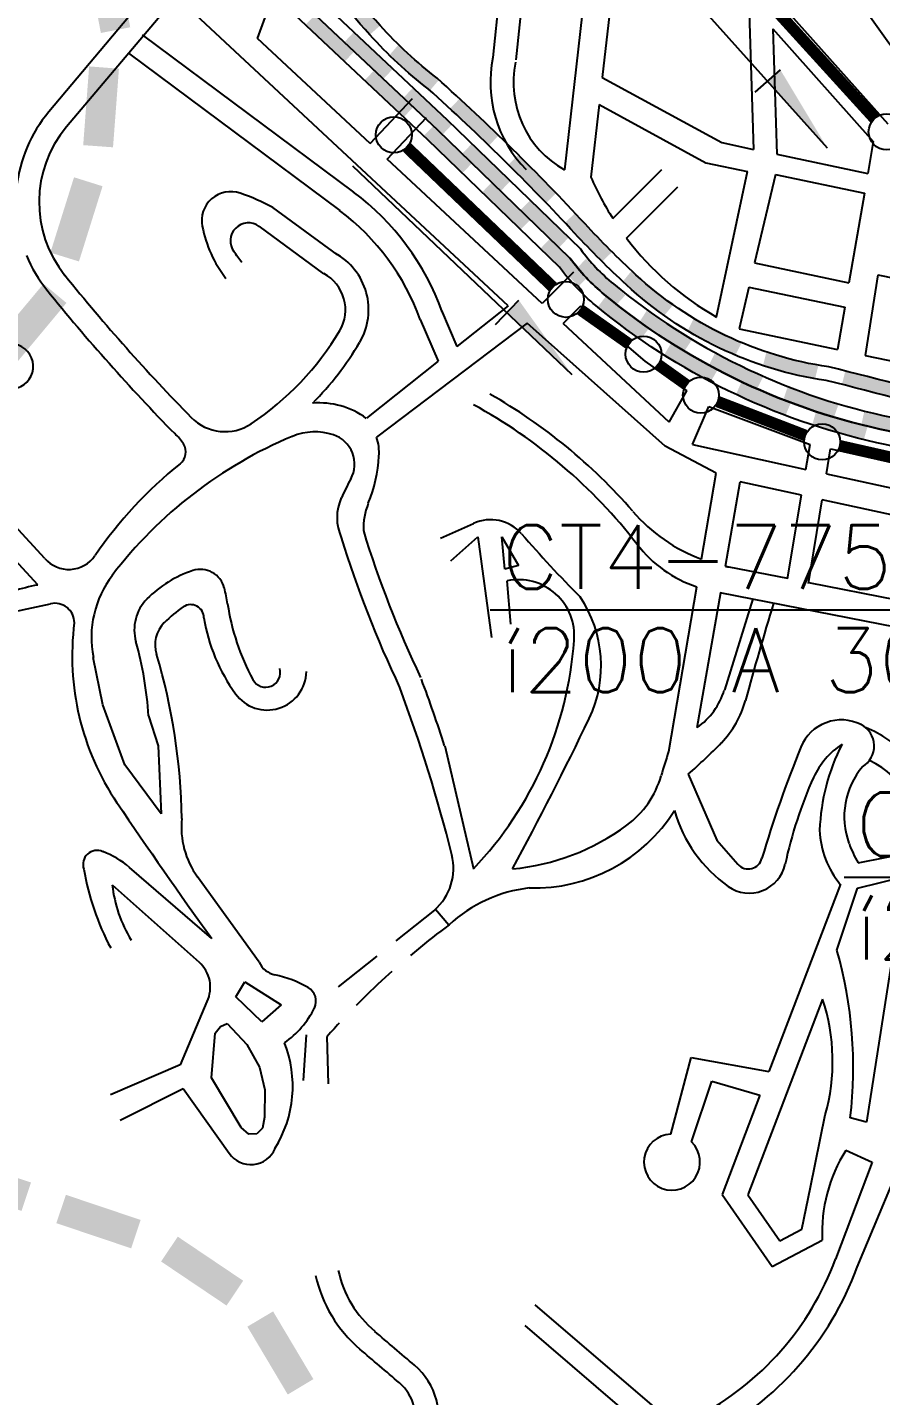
# Model space of a CAD drawing. Extents: x 578289 to 593263, y 7501070 to 7511782.
# Drawn here: x 584377 to 585113, y 7505713 to 7506894 of the extents above; entities that cross this region are included whole.
import ezdxf

# ---------------------------------------------------------------- set-up
doc = ezdxf.new("R2010")
doc.units = 0
doc.header["$LTSCALE"] = 170
doc.header["$MEASUREMENT"] = 0
doc.linetypes.add('HIDDEN', pattern=[0.375, 0.25, -0.125])
for name, color, linetype in [('ESTACAO', 5, 'CONTINUOUS'), ('L-FERREA', 6, 'CONTINUOUS'), ('LIMITE-BACIA', 3, 'CONTINUOUS'), ('LIMITE-PROJETO', 1, 'CONTINUOUS'), ('PROJECAO', 7, 'HIDDEN'), ('RIO', 4, 'CONTINUOUS'), ('RUA', 7, 'CONTINUOUS'), ('TEXTO', 5, 'CONTINUOUS')]:
    doc.layers.add(name, color=color, linetype=linetype)
doc.styles.get("Standard").update_dxf_attribs({"font": 'ROMANSBR.SHX'})

# ---------------------------------------------------------------- blocks, each defined once
blk = doc.blocks.new('C')
at = {"layer": 'LIMITE-BACIA'}
blk.add_solid([(-33.9, -12.9), (-34, 12.9), (34.2, -12.6), (34, 13.2)], dxfattribs=at)
blk = doc.blocks.new('E')
at = {"layer": 'L-FERREA'}
blk.add_solid([(-22.9, -6), (-22.9, 6), (23.4, -6), (23.4, 6)], dxfattribs=at)

msp = doc.modelspace()

# ---------------------------------------------------------------- linework, layer by layer
at = {"layer": 'ESTACAO'}
for p, q in [((584923.9, 7506949.1), (585066.9, 7506789.6)), ((585004.7, 7506837.7), (585026.4, 7506857)), ((584657.4, 7506774.3), (584846.5, 7506594.3)), ((584780.7, 7506637.3), (584800.8, 7506658.2))]:
    msp.add_line(p, q, dxfattribs=at)
at = {"layer": 'ESTACAO', "const_width": 10}
for points in [[(584901.5, 7507041.5), (585107.6, 7506815)], [(584830.1, 7506669.7), (584704.2, 7506790.1)], [(584895.7, 7506620.6), (584854, 7506650)], [(584945.2, 7506585.4), (584921.1, 7506602.6)], [(585047.9, 7506541.7), (584972.4, 7506570.8)], [(585253.6, 7506493), (585077.6, 7506532.7)]]:
    msp.add_lwpolyline(points, dxfattribs=at)
at = {"layer": 'ESTACAO'}
for centre in [(584692.9, 7506800.9), (585118.1, 7506803.5), (584841.3, 7506659), (584908.4, 7506611.7), (584957.9, 7506576.4), (585062.5, 7506536.1)]:
    msp.add_circle(centre, 15.5, dxfattribs=at)
for points in [[(585026.4, 7506857), (585015.5, 7506847.3), (585066.9, 7506789.6)], [(584800.8, 7506658.2), (584790.7, 7506647.7), (584846.5, 7506594.3)]]:
    msp.add_solid(points, dxfattribs=at)
at = {"layer": 'L-FERREA'}
for points in [[(586405.8, 7506015, -0.159905), (586245.7, 7506052.7, 0.093306), (586058.4, 7506123.6, -0.104744), (585842.8, 7506188.6, -0.03231), (585761.1, 7506240.6), (585589.8, 7506365.7, 0.082373), (585330.1, 7506513.8, 0.017989), (585065.8, 7506589, -0.151389), (584893.6, 7506671.5, -0.019141), (584849.1, 7506715.9, 0.022767), (584722.6, 7506840.5, -0.044512), (584672.3, 7506887.1, -0.02994), (584546.7, 7507044, -0.021784), (584463.5, 7507173.2, -0.101201), (584416.8, 7507311.4, -0.120825), (584418.8, 7507378.4, -0.01167), (584477.8, 7507573.6, 0.01699), (584510.8, 7507687.3, 0.070618)], [(586404.7, 7506027, -0.159905), (586251.9, 7506062.9, 0.09356), (586060, 7506135.5, -0.105002), (585848.5, 7506199.2, -0.03231), (585768.2, 7506250.3), (585597.1, 7506375.3, 0.082355), (585334, 7506525.2, 0.018042), (585068.1, 7506600.8, -0.151856), (584901.7, 7506680.3, -0.019141), (584857.9, 7506724.1, 0.022824), (584730.3, 7506849.7, -0.044808), (584681.2, 7506895.1, -0.02994), (584556.5, 7507050.9, -0.021784), (584473.9, 7507179.3, -0.101578), (584428.6, 7507313.4, -0.121832), (584430.3, 7507375.2, -0.01167), (584489.2, 7507569.9, 0.01699), (584522.4, 7507684.3, 0.070618)], [(587945.8, 7506955), (587350.3, 7506631.1), (587252, 7506578.3, 0.016923), (587173.2, 7506532.5, 0.054479), (586991.8, 7506371.4, -0.033655), (586830, 7506215.2, -0.103845), (586558.5, 7506016.2, -0.137415), (586284.7, 7505965.8, -0.11942), (586052.4, 7506032.3, -0.022735), (585969.1, 7506084.8), (585888.7, 7506142.3), (585753, 7506227.5, 0.00194), (585595.3, 7506343.1), (585517.7, 7506400.8, 0.11016), (585228.9, 7506523.4, -0.009082), (585112.2, 7506547.1, -0.118352), (584874.7, 7506663, -0.062192), (584844.9, 7506694.6), (584730.6, 7506805.2), (584544.8, 7506979.9), (584497.8, 7507027), (584381.9, 7507136), (583863, 7507621.9)], [(584421.4, 7507331.7, 0.022465), (584414.7, 7507287.5, 0.107661), (584427.2, 7507175.4, 0.090028), (584502.5, 7507039.2), (584553.2, 7506988.6), (584738.9, 7506813.9), (584854, 7506702.5, 0.063727), (584882.4, 7506672.3, 0.118352), (585114.8, 7506558.9, 0.009082), (585231.1, 7506535.2, -0.110225), (585524.9, 7506410.5), (585602.5, 7506352.8, -0.00194), (585760.2, 7506237.1), (585820.1, 7506199.8), (585863.6, 7506175.4), (585928, 7506148.2), (585973.9, 7506133.8), (586011.8, 7506127.5), (586047.6, 7506122.9), (586110.4, 7506109.1, -0.117987), (586187, 7506062.3), (586197.2, 7506051.3, -0.003644)], [(584403.3, 7507293.6, 0.002411), (584402.8, 7507288.8, 0.107661), (584415.8, 7507171.6, 0.090373), (584493.5, 7507031.2), (584544.8, 7506979.9), (584730.6, 7506805.2), (584844.9, 7506694.6, 0.062192), (584874.7, 7506663, 0.118352), (585112.2, 7506547.1, 0.009082), (585228.9, 7506523.4, -0.110187), (585517.8, 7506400.8), (585595.4, 7506343.1, -0.001946), (585753.5, 7506227.2), (585814, 7506189.5), (585858.3, 7506164.6), (585923.8, 7506136.9), (585971.1, 7506122.1), (586010.1, 7506115.6), (586045.6, 7506111.1), (586107.2, 7506097.5, -0.116837), (586178.4, 7506054), (586188.3, 7506043.2, -0.003123)], [(587951.4, 7506944.4), (587356, 7506620.5), (587257.6, 7506567.7, 0.016859), (587179.8, 7506522.5, 0.054401), (587000.7, 7506363.4, -0.033531), (586838.4, 7506206.6, -0.103537), (586563.6, 7506005.3, -0.137185), (586283.9, 7505953.8, -0.119275), (586046.4, 7506021.9, -0.022754), (585962.2, 7506075), (585882, 7506132.3), (585746.3, 7506217.6, 0.001946), (585588.2, 7506333.5), (585510.7, 7506391.1, 0.110121), (585226.7, 7506511.6, -0.009082), (585109.6, 7506535.4, -0.118352), (584867.1, 7506653.7, -0.060808), (584835.8, 7506686.7), (584722.3, 7506796.5), (584536.5, 7506971.3), (584489.5, 7507018.4), (584373.7, 7507127.3)]]:
    msp.add_lwpolyline(points, format="xyb", dxfattribs=at)
at = {"layer": 'PROJECAO'}
for p, q in [((584728, 7506132.3), (584634, 7506057.4)), ((584614.9, 7505985.2), (584617.6, 7506024.7)), ((584636.7, 7505982.5), (584635.3, 7506023.3))]:
    msp.add_line(p, q, dxfattribs=at)
msp.add_arc((585145.1, 7505571.4), 681.2, 126.4329, 138.4439, dxfattribs=at)
at = {"layer": 'RIO'}
msp.add_lwpolyline([(585104.3, 7506902.5), (585120.1, 7506880.4), (585136.5, 7506859.2)], dxfattribs=at)
at = {"layer": 'RUA', "linetype": 'CONTINUOUS'}
for p, q in [((584749.8, 7507224.5), (585119.1, 7506810.5)), ((584805.9, 7507132.2), (584778.4, 7506867.7)), ((584893.6, 7507033.9), (584872.7, 7506850.5)), ((584575.3, 7506884.1), (584598.5, 7506948)), ((584806.9, 7506948.2), (584798.3, 7506865.6)), ((584859.3, 7506939), (584840.2, 7506770.7)), ((584490.6, 7506934), (584395.2, 7506820.7)), ((584505.3, 7506920.3), (584410.5, 7506807.8)), ((584791.7, 7506653.5), (584505.3, 7506920.3)), ((584999.2, 7506915.5), (585003.2, 7506788.4)), ((585019.9, 7506892.3), (585023.4, 7506784.2)), ((585019.9, 7506892.3), (585106.6, 7506795.2)), ((584475.9, 7506887.3), (584658.2, 7506751.6)), ((584672.5, 7506793.5), (584575.3, 7506884.1)), ((584464, 7506871.3), (584646.2, 7506735.6)), ((584872.7, 7506850.5), (584976, 7506794.2)), ((584672.5, 7506793.5), (584708.9, 7506832.3)), ((584870.1, 7506827.1), (584862.9, 7506764.3)), ((584870.1, 7506827.1), (584962.2, 7506776.9)), ((584687.2, 7506779.8), (584721.2, 7506815.9)), ((584976, 7506794.2), (585003.2, 7506788.4)), ((585023.4, 7506784.2), (585101.8, 7506767.6)), ((585106.6, 7506795.2), (585101.8, 7506767.6)), ((584820.8, 7506655.4), (584687.2, 7506779.8)), ((584962.2, 7506776.9), (584998.2, 7506769.3)), ((584881.9, 7506728.7), (584924.2, 7506771)), ((584971.3, 7506643.8), (584998.2, 7506769.3)), ((585022.1, 7506766.8), (585004.2, 7506690.4)), ((585022.1, 7506766.8), (585098.9, 7506750.6)), ((584893.6, 7506711.8), (584937.9, 7506756)), ((585098.9, 7506750.6), (585085.5, 7506673.2)), ((584644.4, 7506697.3), (584588.5, 7506738.1)), ((584632.6, 7506681.1), (584576.7, 7506722)), ((585004.2, 7506690.4), (585085.5, 7506673.2)), ((584847.9, 7506682.5), (584820.8, 7506655.4)), ((585110.6, 7506680.3), (585099.7, 7506610.7)), ((585110.6, 7506680.3), (585177.4, 7506666.2)), ((584999.3, 7506669.6), (584990.9, 7506633.7)), ((584999.3, 7506669.6), (585081.9, 7506652.2)), ((584734.1, 7506649.5), (584747.4, 7506618.4)), ((584791.7, 7506653.5), (584747.4, 7506618.4)), ((584854.1, 7506653.2), (584839.1, 7506638.3)), ((584854.1, 7506653.2), (584909.4, 7506605.7)), ((585081.9, 7506652.2), (585075.6, 7506615.8)), ((584807.9, 7506638.4), (584678.1, 7506540.2)), ((584715.7, 7506641.6), (584731.2, 7506605.6)), ((584927.1, 7506532.5), (584807.9, 7506638.4)), ((584930.6, 7506553.1), (584839.1, 7506638.3)), ((584990.9, 7506633.7), (585075.6, 7506615.8)), ((585099.7, 7506610.7), (585163, 7506597.4)), ((584731.2, 7506605.6), (584669.2, 7506556.4)), ((584909.4, 7506605.7), (584945.6, 7506580.2)), ((584930.6, 7506553.1), (584945.6, 7506580.2)), ((584950.5, 7506533.7), (584964.7, 7506566.5)), ((584964.7, 7506566.5), (585052, 7506533.9)), ((584971, 7506509.1), (584927.1, 7506532.5)), ((584950.5, 7506533.7), (585048.4, 7506512.4)), ((585048.4, 7506512.4), (585052, 7506533.9)), ((585066.3, 7506508.5), (585069.8, 7506530.1)), ((585069.8, 7506530.1), (585250.1, 7506492.6)), ((584958.3, 7506434.9), (584971, 7506509.1)), ((584979, 7506428.9), (584991.7, 7506501.5)), ((585044.7, 7506490), (584991.7, 7506501.5)), ((585066.3, 7506508.5), (585246.4, 7506469.4)), ((584391.8, 7506435.6), (584340.8, 7506491)), ((585032.5, 7506417.9), (585044.7, 7506490)), ((584385.7, 7506412.7), (584326, 7506477.5)), ((585050.6, 7506414), (585062.6, 7506486.2)), ((585139.5, 7506469.4), (585062.6, 7506486.2)), ((584733.1, 7506452.9), (584761.6, 7506465.8)), ((584742.1, 7506433.4), (584765.5, 7506454.2)), ((584765.5, 7506454.2), (584777.1, 7506367.4)), ((584786.2, 7506454.2), (584800.5, 7506429.5)), ((584788.6, 7506426.4), (584786.2, 7506454.2)), ((584800.5, 7506429.5), (584788.6, 7506426.4)), ((584981.9, 7506428.3), (585032.6, 7506418.4)), ((584794, 7506379), (584790.8, 7506416.2)), ((584930.1, 7506268.9), (584954.3, 7506411)), ((585050.8, 7506414.8), (585126.8, 7506399.9)), ((584334.1, 7506382.9), (584396.8, 7506396.5)), ((584954.7, 7506289.6), (584975, 7506406.1)), ((584974.2, 7506406.2), (585189.1, 7506364)), ((585002.6, 7506400.6), (584978.1, 7506322)), ((584441.8, 7506309.3), (584433.6, 7506350.2)), ((584460.9, 7506257.6), (584441.8, 7506309.3)), ((584481.3, 7506299.8), (584489.5, 7506273.9)), ((584489.5, 7506273.9), (584492.2, 7506215.3)), ((584736.8, 7506274), (584761.6, 7506167.9)), ((584492.2, 7506215.3), (584460.9, 7506257.6)), ((584946.9, 7506249.5), (584971.6, 7506192.5)), ((584971.6, 7506192.5), (584989.7, 7506171.8)), ((585093.4, 7506173.1), (585159.8, 7506186.2)), ((584535.8, 7506107.7), (584465, 7506169)), ((584576.7, 7506087.3), (584523.6, 7506160.9)), ((585093, 7506151.1), (585133.7, 7506161.3)), ((585133.7, 7506161.3), (585100.6, 7505949.2)), ((584450, 7506154.1), (584524.9, 7506087.3)), ((585078.2, 7506154.5), (585016.6, 7505993)), ((585075.2, 7506097.8), (585093, 7506151.1)), ((584728.9, 7506133.1), (584740.5, 7506119.5)), ((585092.7, 7505824.2), (585212.7, 7506112.2)), ((584556.5, 7506057.5), (584564.3, 7506070.5)), ((584564.3, 7506070.5), (584595.6, 7506050.5)), ((584531.7, 7506053.3), (584508.6, 7505998.8)), ((584579.1, 7506035.8), (584556.5, 7506057.5)), ((585062.9, 7506055.4), (584998.4, 7505886.6)), ((584595.6, 7506050.5), (584579.1, 7506035.8)), ((584538.7, 7506026.2), (584543.5, 7506031.9)), ((584543.5, 7506031.9), (584549.1, 7506034.5)), ((584549.1, 7506034.5), (584566.1, 7506016.2)), ((584535.7, 7505987.6), (584538.7, 7506026.2)), ((584566.1, 7506016.2), (584576.9, 7505996.7)), ((584931.8, 7505939.1), (584949.4, 7506005.1)), ((584949.4, 7506005.1), (585016.6, 7505993)), ((584508.6, 7505998.8), (584448.6, 7505972.9)), ((584576.9, 7505996.7), (584581.7, 7505977.2)), ((584561.3, 7505944.6), (584535.7, 7505987.6)), ((584949.7, 7505932.3), (584967.2, 7505984.8)), ((584967.2, 7505984.8), (585008.7, 7505972.5)), ((584456.8, 7505951.1), (584511.3, 7505978.4)), ((584511.3, 7505978.4), (584550.8, 7505922.5)), ((584581.7, 7505977.2), (584581.3, 7505953.7)), ((585008.7, 7505972.5), (584976.1, 7505887)), ((584581.3, 7505953.7), (584579.5, 7505944.2)), ((585052.4, 7505893.3), (585065.1, 7505955.6)), ((585100.6, 7505949.2), (585086.7, 7505953)), ((584567.8, 7505938.9), (584561.3, 7505944.6)), ((584574.8, 7505939.4), (584567.8, 7505938.9)), ((584579.5, 7505944.2), (584574.8, 7505939.4)), ((585082.9, 7505925.1), (585105.7, 7505914.9)), ((585105.7, 7505914.9), (585074, 7505831.1)), ((585045, 7505857.1), (585052.4, 7505893.3)), ((584976.1, 7505887), (585019.3, 7505824.8)), ((584998.4, 7505886.6), (585026, 7505847)), ((585026, 7505847), (585045, 7505857.1)), ((585019.3, 7505824.8), (585062.5, 7505847.6)), ((584814.7, 7505791.8), (584938.9, 7505685.3)), ((584805.9, 7505774), (584924.5, 7505672.2))]:
    msp.add_line(p, q, dxfattribs=at)
for centre, radius, start, end in [((584882.5, 7506845.9), 106.3, 168.1704, 224.8045), ((584882.5, 7506845.9), 86.3, 168.1704, 240.6609), ((584487.4, 7506742.9), 120.6, 139.8788, 173.9418), ((584487.4, 7506742.9), 100.6, 139.8788, 218.901), ((585097.5, 7506866.2), 255.7, 203.4811, 212.5411), ((584552.2, 7506726.9), 25, 70.9904, 191.3422), ((584501.1, 7506578.5), 182, 61.2867, 70.9904), ((584525.8, 7506573.8), 221.6, 19.6393, 53.3356), ((584567.5, 7506709.4), 15.6, 53.8249, 216.1369), ((584525.8, 7506573.8), 201.6, 19.6393, 53.3356), ((584634.3, 7506743.4), 108.8, 191.3422, 217.5748), ((585097.5, 7506866.2), 255.7, 217.1473, 240.4468), ((584487.4, 7506742.9), 120.6, 202.4313, 218.901), ((584088.3, 7506359.5), 577.8, 34.9748, 36.1369), ((584615.9, 7506650.1), 55.3, 329.3649, 61.7028), ((585738.8, 7507752.7), 1708.6, 218.901, 224.4042), ((584615.9, 7506650.1), 35.3, 329.3649, 61.7028), ((585738.8, 7507752.7), 1728.6, 218.901, 224.4042), ((584432.5, 7506758.7), 248.4, 303.5858, 329.3649), ((584362.3, 7506601.2), 19.5, 145.9622, 88.3078), ((584432.5, 7506758.7), 268.4, 315.1894, 329.3649), ((584543.2, 7506168.1), 470.7, 40.8886, 60.3734), ((584628.6, 7506501.4), 68.3, 53.5684, 94.7932), ((584545.8, 7506172), 451.1, 37.6704, 61.4249), ((584547.3, 7506585.8), 40.9, 224.4042, 303.5858), ((584750.8, 7506191.6), 378.3, 112.6182, 142.6763), ((584480.9, 7506515.7), 35.8, 31.5119, 50.1482), ((584624.9, 7506493.9), 50.8, 71.7845, 112.6182), ((584632.5, 7506516.9), 26.6, 331.138, 71.7845), ((584633.8, 7506526.4), 46.4, 356.6089, 17.2668), ((584500.2, 7506527.5), 13.2, 308.9101, 31.5119), ((584743.7, 7506225.8), 374.5, 128.9101, 145.4912), ((584552.6, 7506531.3), 127.7, 337.8166, 356.6089), ((584856.8, 7506393.3), 229.5, 151.138, 155.7008), ((584685.3, 7506470.7), 41.4, 155.7008, 204.2992), ((584723.1, 7506461.7), 56.4, 157.8166, 182.213), ((584776.3, 7506433.5), 35.5, 40.9092, 114.429), ((585009.7, 7506572), 146.4, 220.8886, 249.4748), ((585561.3, 7506735.3), 956.2, 197.1284, 205.4567), ((585561.3, 7506735.3), 936.2, 197.1284, 205.4567), ((585611.9, 7507157.6), 1070.2, 220.9092, 224.8861), ((584989.4, 7506514.5), 109.3, 217.6704, 251.2487), ((584412.5, 7506453.5), 27.4, 220.8869, 325.4912), ((584520.2, 7506367.5), 88.2, 142.6763, 191.3173), ((584550.6, 7506330.8), 99.3, 108.2712, 135.3501), ((584526.1, 7506404.9), 21.2, 14.1392, 108.2712), ((585009.7, 7506572), 146.4, 257.9097, 259.0779), ((584419.6, 7506232.7), 183.1, 100.681, 107.3723), ((584410, 7506375.7), 141, 8.4922, 14.1392), ((584800.5, 7506369.1), 48.1, 354.8034, 101.6962), ((584400.4, 7506380), 16.9, 0.4593, 102.257), ((584506.9, 7506373.9), 37.9, 135.3501, 195.5627), ((584517.7, 7506384.4), 11.3, 359.0551, 124.3758), ((584746.6, 7506425.9), 199.3, 188.4922, 208.4006), ((584766, 7506343.1), 105.8, 334.4228, 34.0561), ((587863.8, 7505528.3), 2973, 163.0084, 164.6968), ((584575, 7506300.6), 112.9, 124.3758, 135.1961), ((584681.5, 7506409.4), 154.5, 189.3861, 215.8805), ((584641.6, 7506351.3), 226.2, 172.6794, 213.987), ((584514.4, 7506360.8), 27.5, 135.1961, 196.7122), ((584166, 7506279), 316, 3.7703, 15.5627), ((584531.7, 7506386.9), 317.5, 316.3882, 356.0089), ((583992.6, 7506204.1), 517.4, 0.7916, 16.7122), ((584583.7, 7506338.7), 33.9, 215.8805, 358.6613), ((584582.4, 7506337.1), 12.6, 208.4006, 16.3327), ((583455.7, 7505858.1), 1326.9, 14.0369, 20.5695), ((583455.7, 7505858.1), 1346.9, 17.9882, 20.5695), ((584917.8, 7506340.8), 63.1, 305.7982, 342.6577), ((584915.5, 7506335), 83.7, 315.7808, 344.6968), ((582287, 7507529.6), 2854.1, 331.503, 334.4228), ((585079.1, 7506258.5), 37.8, 63.3798, 157.7073), ((585086.7, 7506273.7), 20.7, 300.7129, 63.3798), ((585064.9, 7506200.4), 95.9, 350.6074, 68.5691), ((584595.9, 7506646.1), 529.7, 311.5165, 315.7808), ((585466.8, 7506089.7), 565.9, 161.5354, 163.7344), ((585966.4, 7505894.7), 996.7, 157.7073, 163.551), ((585115.5, 7506219.7), 66.1, 122.8301, 155.9293), ((585237.6, 7506194.6), 177.4, 152.9388, 177.8966), ((585148.1, 7506212.9), 66.6, 139.7234, 200.2481), ((585074.8, 7506197.9), 69.4, 347.3967, 65.8036), ((584845.3, 7506271), 81.6, 306.4795, 343.7344), ((585402.9, 7506091.3), 381, 155.9293, 167.805), ((588089.7, 7508676), 4384.7, 213.987, 215.8536), ((584814, 7506294.5), 143.2, 268.3051, 327.7439), ((585051.4, 7506251.4), 121, 195.9895, 234.6693), ((584583.4, 7506204.1), 73.8, 174.4112, 215.8558), ((584777.3, 7506363), 196, 275.2665, 306.4795), ((585138.1, 7506204.2), 77.9, 182.3013, 219.67), ((584436.8, 7506171.7), 12, 65.4646, 199.5215), ((584416.3, 7506112.8), 74.4, 49.1464, 69.9579), ((585195.6, 7506230.4), 117.2, 200.2481, 209.3292), ((584696.6, 7506168.3), 47.8, 311.0459, 14.0369), ((584999.7, 7506178.4), 31.5, 234.6693, 347.805), ((584998.8, 7506179.7), 12, 221.2046, 346.8487), ((584649.8, 7506206), 227.6, 189.6969, 207.8825), ((584564.1, 7506166.6), 114.8, 186.2564, 211.6165), ((584824, 7506029.2), 123, 96.6388, 132.7352), ((584718.2, 7505996.7), 371.1, 353.2338, 15.8006), ((584505.8, 7506065.8), 28.8, 334.3147, 48.3207), ((584594.3, 7506095.3), 19.3, 204.4433, 258.2768), ((584570.7, 7505981.8), 96.6, 60.0391, 78.2768), ((584612.2, 7506053.7), 13.6, 334.1865, 60.0391), ((584900.2, 7506001.9), 171.3, 344.3091, 18.221), ((584555.6, 7506081.1), 76.4, 304.145, 334.1865), ((584504.2, 7505980.3), 101.5, 328.0605, 21.6979), ((584932.9, 7505914.9), 24.2, 92.5943, 45.9518), ((584569.5, 7505935.4), 22.7, 214.737, 337.0686), ((585196.2, 7505853.9), 133.8, 147.8801, 182.7068), ((584837.6, 7505918.5), 252, 297.6451, 339.7182), ((584738.4, 7505841.8), 115.6, 192.3073, 229.6545), ((584738.4, 7505841.8), 95.6, 192.3073, 229.6545), ((584837.6, 7505918.5), 272, 297.6451, 339.7182), ((571184.7, 7489885.6), 20840, 49.53049, 49.65448), ((571184.7, 7489885.6), 20820, 49.53049, 49.65448), ((584672.4, 7505694.6), 59.2, 340.1407, 49.5305), ((584672.4, 7505694.6), 39.2, 340.1407, 49.5305)]:
    msp.add_arc(centre, radius, start, end, dxfattribs=at)
at = {"layer": 'TEXTO'}
for p, q in [((584776.1, 7506391.2), (585452.5, 7506391.2)), ((585081.4, 7506160.7), (585761.2, 7506160.7))]:
    msp.add_line(p, q, dxfattribs=at)

# ---------------------------------------------------------------- block references
at = {"layer": 'L-FERREA'}
for p, rotation in [((584661.4, 7506908.3), 131.3203198517821), ((584637.9, 7506884.1), 136.7547326230931), ((584671, 7506869.5), 316.7547326230974), ((584710.3, 7506858.3), 139.1950623579883), ((584688.9, 7506836.2), 136.7547326230931), ((584722, 7506821.5), 316.7547326230974), ((584762.6, 7506811.8), 136.608681003527), ((584739.7, 7506788), 135.9430995108357), ((584772.5, 7506773), 315.9430995106986), ((584812.6, 7506762.8), 134.55833701823), ((584790, 7506739.3), 135.9430995108357), ((584822.8, 7506724.3), 315.9430995106986), ((584860.9, 7506712.1), 133.5869246457392), ((584840.3, 7506690.7), 135.9430995108357), ((584871.3, 7506674), 317.2252726238819), ((584912.4, 7506664.2), 140.5363198801687), ((584890.9, 7506642.7), 143.0319428890557), ((584927.1, 7506631.8), 326.6630255243705), ((584970, 7506626.9), 153.2038845784522), ((584949.2, 7506604.1), 150.0455305031659), ((584987.8, 7506597.1), 333.8269451628419), ((585035.4, 7506601.2), 165.871449276736), ((585103.7, 7506585.7), 165.6151670298542), ((585011.9, 7506572.9), 157.0591181172759), ((585052.4, 7506570.2), 340.9908648013133), ((585077.9, 7506549.6), 164.0727057313859), ((585119.9, 7506551.6), 347.5993470880861)]:
    msp.add_blockref('E', p, dxfattribs=dict(at, rotation=rotation))
at = {"layer": 'LIMITE-PROJETO'}
for p, rotation in [((584446.3, 7506924.7), 280.5241037583373), ((584440.2, 7506825.1), 265.4364036763032), ((584419, 7506728.1), 252.329267897509), ((584378.7, 7506638.2), 229.9145289240088), ((584343.4, 7505895.8), 341.1649585443056), ((584438, 7505863.5), 341.1649585443056), ((584527.4, 7505820.8), 325.8011330252202), ((584594.9, 7505750.3), 300.4957535605)]:
    msp.add_blockref('C', p, dxfattribs=dict(at, rotation=rotation))

# ---------------------------------------------------------------- texts
at = {"layer": 'TEXTO'}
for s, p in [('CT4-775m', (584786, 7506409.2)), ('%%237200 A 300mm', (584786, 7506320.3)), ('CT5-730m', (585091.3, 7506178.7)), ('%%237200 A 300mm', (585091.3, 7506089.7))]:
    msp.add_text(s, height=55, dxfattribs=at).set_placement(p)

doc.saveas('drawing.dxf')
